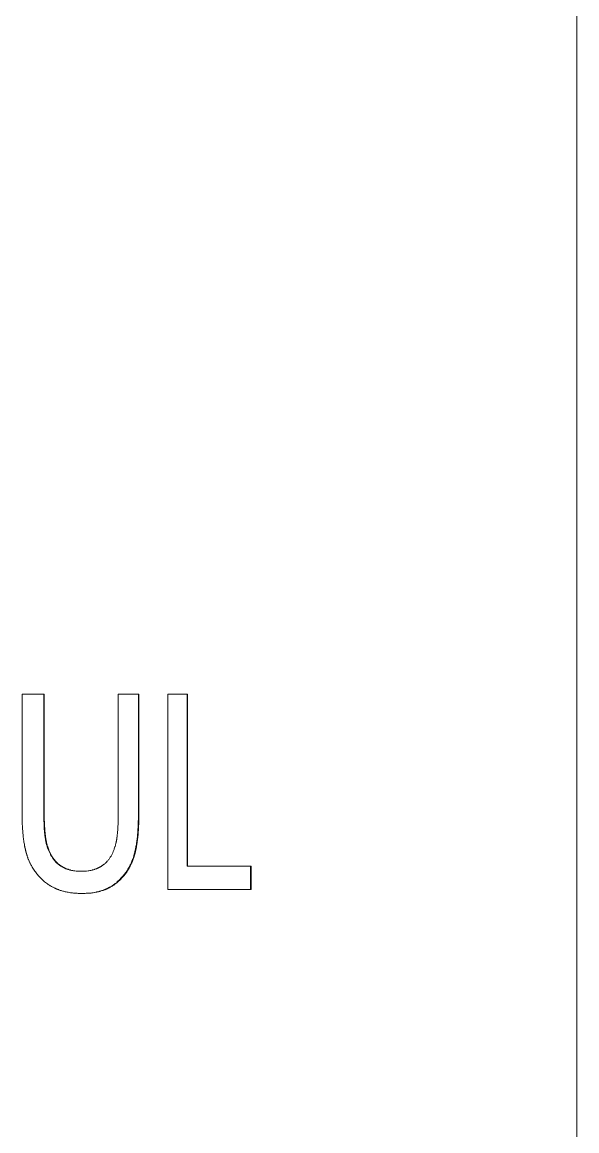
# Model space of a CAD drawing. Header units: millimetres. Extents: x 0 to 8410, y 0 to 5940.
# Drawn here: x 544.49 to 551.59, y 4856.11 to 4870.31 of the extents above; entities that cross this region are included whole.
import ezdxf

# ---------------------------------------------------------------- set-up
doc = ezdxf.new("R2010")
doc.units = ezdxf.units.MM
doc.header["$LTSCALE"] = 10
doc.layers.add('가시적인 것(ISO)', color=3, linetype='Continuous', lineweight=5, true_color=0x00ff00)

msp = doc.modelspace()

# ---------------------------------------------------------------- linework, layer by layer
at = {"layer": '가시적인 것(ISO)'}
for p, q in [((551.594, 4870.596), (551.594, 4841.596)), ((544.771, 4861.7), (544.487, 4861.7)), ((544.487, 4860.14), (544.487, 4861.7)), ((544.771, 4861.7), (544.771, 4860.14)), ((545.982, 4861.7), (545.717, 4861.7)), ((545.717, 4860.132), (545.717, 4861.7)), ((545.982, 4861.7), (545.982, 4860.14)), ((546.606, 4861.7), (546.353, 4861.7)), ((546.353, 4859.2), (546.353, 4861.7)), ((546.606, 4861.7), (546.606, 4859.496)), ((545.244, 4859.431), (545.25, 4859.431)), ((546.6, 4859.496), (546.606, 4859.496)), ((547.42, 4859.496), (546.606, 4859.496)), ((547.42, 4859.496), (547.42, 4859.2)), ((545.786, 4859.378), (545.792, 4859.378)), ((546.353, 4859.2), (547.42, 4859.2))]:
    msp.add_line(p, q, dxfattribs=at)
for points in [[(544.766, 4861.7), (544.766, 4861.18), (544.766, 4860.66), (544.766, 4860.14)], [(545.976, 4861.7), (545.976, 4861.18), (545.976, 4860.66), (545.976, 4860.14)], [(546.6, 4861.7), (546.6, 4860.965), (546.6, 4860.23), (546.6, 4859.496)]]:
    msp.add_open_spline(points, degree=3, dxfattribs=at)
for points, knots in [([(544.692, 4859.378), (544.679, 4859.393), (544.667, 4859.407), (544.656, 4859.423), (544.645, 4859.438), (544.634, 4859.454), (544.624, 4859.47), (544.619, 4859.479), (544.614, 4859.487), (544.61, 4859.495), (544.603, 4859.508), (544.596, 4859.521), (544.589, 4859.534), (544.587, 4859.538), (544.585, 4859.543), (544.583, 4859.547), (544.579, 4859.556), (544.575, 4859.565), (544.571, 4859.574), (544.569, 4859.579), (544.568, 4859.584), (544.566, 4859.588), (544.563, 4859.595), (544.56, 4859.602), (544.558, 4859.609), (544.557, 4859.612), (544.556, 4859.614), (544.555, 4859.616), (544.554, 4859.621), (544.552, 4859.626), (544.55, 4859.631), (544.55, 4859.633), (544.549, 4859.636), (544.548, 4859.638), (544.547, 4859.642), (544.546, 4859.645), (544.545, 4859.649), (544.544, 4859.65), (544.544, 4859.651), (544.544, 4859.653), (544.543, 4859.655), (544.542, 4859.658), (544.541, 4859.66), (544.541, 4859.661), (544.541, 4859.663), (544.54, 4859.664), (544.54, 4859.666), (544.539, 4859.669), (544.538, 4859.671), (544.538, 4859.673), (544.538, 4859.674), (544.537, 4859.675), (544.537, 4859.677), (544.536, 4859.679), (544.536, 4859.681), (544.535, 4859.683), (544.535, 4859.684), (544.534, 4859.686), (544.534, 4859.688), (544.533, 4859.69), (544.533, 4859.692), (544.532, 4859.694), (544.532, 4859.696), (544.531, 4859.698), (544.531, 4859.7), (544.53, 4859.703), (544.529, 4859.705), (544.529, 4859.707), (544.529, 4859.708), (544.529, 4859.709), (544.528, 4859.712), (544.527, 4859.715), (544.527, 4859.717), (544.526, 4859.718), (544.526, 4859.72), (544.526, 4859.721), (544.525, 4859.724), (544.525, 4859.726), (544.524, 4859.729), (544.524, 4859.73), (544.524, 4859.732), (544.523, 4859.733), (544.522, 4859.737), (544.522, 4859.741), (544.521, 4859.745), (544.52, 4859.748), (544.52, 4859.751), (544.519, 4859.753), (544.518, 4859.759), (544.517, 4859.764), (544.516, 4859.77), (544.516, 4859.773), (544.515, 4859.775), (544.515, 4859.778), (544.513, 4859.787), (544.512, 4859.795), (544.51, 4859.804), (544.509, 4859.809), (544.508, 4859.815), (544.508, 4859.821), (544.506, 4859.833), (544.504, 4859.845), (544.503, 4859.857), (544.502, 4859.863), (544.501, 4859.869), (544.501, 4859.875), (544.499, 4859.894), (544.497, 4859.912), (544.495, 4859.932), (544.494, 4859.945), (544.493, 4859.958), (544.492, 4859.971), (544.491, 4859.998), (544.489, 4860.025), (544.488, 4860.053), (544.488, 4860.081), (544.487, 4860.11), (544.487, 4860.14)], [0, 0, 0, 0, 0.166667, 0.166667, 0.166667, 0.333333, 0.333333, 0.333333, 0.416667, 0.416667, 0.416667, 0.541667, 0.541667, 0.541667, 0.583333, 0.583333, 0.583333, 0.666667, 0.666667, 0.666667, 0.708333, 0.708333, 0.708333, 0.770833, 0.770833, 0.770833, 0.791667, 0.791667, 0.791667, 0.833333, 0.833333, 0.833333, 0.854167, 0.854167, 0.854167, 0.885417, 0.885417, 0.885417, 0.895833, 0.895833, 0.895833, 0.916667, 0.916667, 0.916667, 0.927083, 0.927083, 0.927083, 0.947917, 0.947917, 0.947917, 0.958333, 0.958333, 0.958333, 0.973958, 0.973958, 0.973958, 0.989583, 0.989583, 0.989583, 1.005208, 1.005208, 1.005208, 1.020833, 1.020833, 1.020833, 1.041667, 1.041667, 1.041667, 1.052083, 1.052083, 1.052083, 1.072917, 1.072917, 1.072917, 1.083333, 1.083333, 1.083333, 1.104167, 1.104167, 1.104167, 1.114583, 1.114583, 1.114583, 1.145833, 1.145833, 1.145833, 1.166667, 1.166667, 1.166667, 1.208333, 1.208333, 1.208333, 1.229167, 1.229167, 1.229167, 1.291667, 1.291667, 1.291667, 1.333333, 1.333333, 1.333333, 1.416667, 1.416667, 1.416667, 1.458333, 1.458333, 1.458333, 1.583333, 1.583333, 1.583333, 1.666667, 1.666667, 1.666667, 1.833333, 1.833333, 1.833333, 2, 2, 2, 2]), ([(544.766, 4860.14), (544.766, 4860.121), (544.766, 4860.102), (544.766, 4860.083), (544.767, 4860.065), (544.767, 4860.047), (544.768, 4860.03), (544.768, 4860.021), (544.769, 4860.013), (544.769, 4860.005), (544.77, 4859.992), (544.77, 4859.98), (544.771, 4859.968), (544.771, 4859.964), (544.772, 4859.96), (544.772, 4859.956), (544.773, 4859.948), (544.773, 4859.94), (544.774, 4859.933), (544.774, 4859.929), (544.775, 4859.925), (544.775, 4859.921), (544.776, 4859.916), (544.776, 4859.91), (544.777, 4859.905), (544.777, 4859.903), (544.777, 4859.901), (544.778, 4859.9), (544.778, 4859.896), (544.778, 4859.892), (544.779, 4859.889), (544.779, 4859.887), (544.779, 4859.885), (544.779, 4859.884), (544.78, 4859.881), (544.78, 4859.878), (544.78, 4859.876), (544.781, 4859.875), (544.781, 4859.874), (544.781, 4859.873), (544.781, 4859.872), (544.781, 4859.87), (544.782, 4859.868), (544.782, 4859.867), (544.782, 4859.866), (544.782, 4859.866), (544.782, 4859.864), (544.782, 4859.862), (544.783, 4859.861), (544.783, 4859.86), (544.783, 4859.859), (544.783, 4859.858), (544.783, 4859.857), (544.783, 4859.856), (544.784, 4859.854), (544.784, 4859.853), (544.784, 4859.852), (544.784, 4859.851), (544.784, 4859.849), (544.785, 4859.848), (544.785, 4859.847), (544.785, 4859.846), (544.785, 4859.844), (544.785, 4859.843), (544.786, 4859.842), (544.786, 4859.84), (544.786, 4859.838), (544.786, 4859.838), (544.786, 4859.837), (544.787, 4859.836), (544.787, 4859.834), (544.787, 4859.833), (544.787, 4859.831), (544.788, 4859.83), (544.788, 4859.829), (544.788, 4859.829), (544.788, 4859.827), (544.789, 4859.825), (544.789, 4859.824), (544.789, 4859.823), (544.789, 4859.822), (544.789, 4859.821), (544.79, 4859.819), (544.79, 4859.817), (544.791, 4859.814), (544.791, 4859.813), (544.791, 4859.811), (544.792, 4859.81), (544.792, 4859.806), (544.793, 4859.803), (544.794, 4859.8), (544.794, 4859.799), (544.795, 4859.797), (544.795, 4859.795), (544.796, 4859.791), (544.797, 4859.786), (544.798, 4859.781), (544.799, 4859.778), (544.8, 4859.775), (544.801, 4859.772), (544.803, 4859.766), (544.804, 4859.76), (544.806, 4859.754), (544.807, 4859.751), (544.808, 4859.748), (544.809, 4859.745), (544.812, 4859.736), (544.815, 4859.727), (544.818, 4859.719), (544.82, 4859.713), (544.823, 4859.707), (544.825, 4859.701), (544.83, 4859.69), (544.835, 4859.679), (544.84, 4859.668), (544.845, 4859.657), (544.851, 4859.646), (544.856, 4859.635)], [0, 0, 0, 0, 0.166667, 0.166667, 0.166667, 0.333333, 0.333333, 0.333333, 0.416667, 0.416667, 0.416667, 0.541667, 0.541667, 0.541667, 0.583333, 0.583333, 0.583333, 0.666667, 0.666667, 0.666667, 0.708333, 0.708333, 0.708333, 0.770833, 0.770833, 0.770833, 0.791667, 0.791667, 0.791667, 0.833333, 0.833333, 0.833333, 0.854167, 0.854167, 0.854167, 0.885417, 0.885417, 0.885417, 0.895833, 0.895833, 0.895833, 0.916667, 0.916667, 0.916667, 0.927083, 0.927083, 0.927083, 0.947917, 0.947917, 0.947917, 0.958333, 0.958333, 0.958333, 0.973958, 0.973958, 0.973958, 0.989583, 0.989583, 0.989583, 1.005208, 1.005208, 1.005208, 1.020833, 1.020833, 1.020833, 1.041667, 1.041667, 1.041667, 1.052083, 1.052083, 1.052083, 1.072917, 1.072917, 1.072917, 1.083333, 1.083333, 1.083333, 1.104167, 1.104167, 1.104167, 1.114583, 1.114583, 1.114583, 1.145833, 1.145833, 1.145833, 1.166667, 1.166667, 1.166667, 1.208333, 1.208333, 1.208333, 1.229167, 1.229167, 1.229167, 1.291667, 1.291667, 1.291667, 1.333333, 1.333333, 1.333333, 1.416667, 1.416667, 1.416667, 1.458333, 1.458333, 1.458333, 1.583333, 1.583333, 1.583333, 1.666667, 1.666667, 1.666667, 1.833333, 1.833333, 1.833333, 2, 2, 2, 2]), ([(544.771, 4860.14), (544.771, 4860.121), (544.771, 4860.102), (544.771, 4860.083), (544.772, 4860.065), (544.772, 4860.047), (544.773, 4860.03), (544.773, 4860.021), (544.774, 4860.013), (544.774, 4860.005), (544.775, 4859.992), (544.776, 4859.98), (544.777, 4859.968), (544.777, 4859.964), (544.777, 4859.96), (544.777, 4859.956), (544.778, 4859.948), (544.779, 4859.94), (544.779, 4859.933), (544.78, 4859.929), (544.78, 4859.925), (544.78, 4859.921), (544.781, 4859.916), (544.782, 4859.91), (544.782, 4859.905), (544.782, 4859.903), (544.783, 4859.901), (544.783, 4859.9), (544.783, 4859.896), (544.784, 4859.892), (544.784, 4859.889), (544.784, 4859.887), (544.785, 4859.885), (544.785, 4859.884), (544.785, 4859.881), (544.785, 4859.878), (544.786, 4859.876), (544.786, 4859.875), (544.786, 4859.874), (544.786, 4859.873), (544.786, 4859.872), (544.787, 4859.87), (544.787, 4859.868), (544.787, 4859.867), (544.787, 4859.866), (544.787, 4859.866), (544.787, 4859.864), (544.788, 4859.862), (544.788, 4859.861), (544.788, 4859.86), (544.788, 4859.859), (544.788, 4859.858), (544.789, 4859.857), (544.789, 4859.856), (544.789, 4859.854), (544.789, 4859.853), (544.789, 4859.852), (544.789, 4859.851), (544.79, 4859.849), (544.79, 4859.848), (544.79, 4859.847), (544.79, 4859.846), (544.79, 4859.844), (544.791, 4859.843), (544.791, 4859.842), (544.791, 4859.84), (544.791, 4859.838), (544.792, 4859.838), (544.792, 4859.837), (544.792, 4859.836), (544.792, 4859.834), (544.793, 4859.833), (544.793, 4859.831), (544.793, 4859.83), (544.793, 4859.829), (544.793, 4859.829), (544.794, 4859.827), (544.794, 4859.825), (544.794, 4859.824), (544.794, 4859.823), (544.794, 4859.822), (544.795, 4859.821), (544.795, 4859.819), (544.796, 4859.817), (544.796, 4859.814), (544.796, 4859.813), (544.797, 4859.811), (544.797, 4859.81), (544.798, 4859.806), (544.798, 4859.803), (544.799, 4859.8), (544.8, 4859.799), (544.8, 4859.797), (544.8, 4859.795), (544.801, 4859.791), (544.803, 4859.786), (544.804, 4859.781), (544.805, 4859.778), (544.805, 4859.775), (544.806, 4859.772), (544.808, 4859.766), (544.81, 4859.76), (544.812, 4859.754), (544.812, 4859.751), (544.813, 4859.748), (544.814, 4859.745), (544.817, 4859.736), (544.82, 4859.727), (544.824, 4859.719), (544.826, 4859.713), (544.828, 4859.707), (544.83, 4859.701), (544.835, 4859.69), (544.84, 4859.679), (544.845, 4859.668), (544.85, 4859.657), (544.856, 4859.646), (544.862, 4859.635)], [0, 0, 0, 0, 0.166667, 0.166667, 0.166667, 0.333333, 0.333333, 0.333333, 0.416667, 0.416667, 0.416667, 0.541667, 0.541667, 0.541667, 0.583333, 0.583333, 0.583333, 0.666667, 0.666667, 0.666667, 0.708333, 0.708333, 0.708333, 0.770833, 0.770833, 0.770833, 0.791667, 0.791667, 0.791667, 0.833333, 0.833333, 0.833333, 0.854167, 0.854167, 0.854167, 0.885417, 0.885417, 0.885417, 0.895833, 0.895833, 0.895833, 0.916667, 0.916667, 0.916667, 0.927083, 0.927083, 0.927083, 0.947917, 0.947917, 0.947917, 0.958333, 0.958333, 0.958333, 0.973958, 0.973958, 0.973958, 0.989583, 0.989583, 0.989583, 1.005208, 1.005208, 1.005208, 1.020833, 1.020833, 1.020833, 1.041667, 1.041667, 1.041667, 1.052083, 1.052083, 1.052083, 1.072917, 1.072917, 1.072917, 1.083333, 1.083333, 1.083333, 1.104167, 1.104167, 1.104167, 1.114583, 1.114583, 1.114583, 1.145833, 1.145833, 1.145833, 1.166667, 1.166667, 1.166667, 1.208333, 1.208333, 1.208333, 1.229167, 1.229167, 1.229167, 1.291667, 1.291667, 1.291667, 1.333333, 1.333333, 1.333333, 1.416667, 1.416667, 1.416667, 1.458333, 1.458333, 1.458333, 1.583333, 1.583333, 1.583333, 1.666667, 1.666667, 1.666667, 1.833333, 1.833333, 1.833333, 2, 2, 2, 2]), ([(545.631, 4859.635), (545.636, 4859.646), (545.642, 4859.657), (545.647, 4859.668), (545.652, 4859.679), (545.656, 4859.69), (545.661, 4859.701), (545.663, 4859.707), (545.665, 4859.713), (545.667, 4859.718), (545.67, 4859.727), (545.673, 4859.736), (545.676, 4859.745), (545.677, 4859.748), (545.678, 4859.751), (545.679, 4859.754), (545.68, 4859.76), (545.682, 4859.766), (545.684, 4859.772), (545.684, 4859.775), (545.685, 4859.778), (545.686, 4859.781), (545.687, 4859.786), (545.688, 4859.79), (545.689, 4859.795), (545.69, 4859.796), (545.69, 4859.798), (545.69, 4859.799), (545.691, 4859.803), (545.692, 4859.806), (545.692, 4859.809), (545.693, 4859.81), (545.693, 4859.812), (545.693, 4859.814), (545.694, 4859.816), (545.694, 4859.818), (545.695, 4859.821), (545.695, 4859.821), (545.695, 4859.822), (545.695, 4859.823), (545.695, 4859.825), (545.696, 4859.826), (545.696, 4859.828), (545.696, 4859.829), (545.696, 4859.829), (545.696, 4859.83), (545.697, 4859.832), (545.697, 4859.833), (545.697, 4859.835), (545.697, 4859.836), (545.697, 4859.837), (545.698, 4859.837), (545.698, 4859.839), (545.698, 4859.84), (545.698, 4859.841), (545.698, 4859.842), (545.699, 4859.843), (545.699, 4859.845), (545.699, 4859.846), (545.699, 4859.847), (545.699, 4859.848), (545.7, 4859.85), (545.7, 4859.851), (545.7, 4859.852), (545.7, 4859.854), (545.7, 4859.855), (545.701, 4859.857), (545.701, 4859.858), (545.701, 4859.859), (545.701, 4859.859), (545.701, 4859.861), (545.701, 4859.863), (545.702, 4859.864), (545.702, 4859.865), (545.702, 4859.866), (545.702, 4859.867), (545.702, 4859.869), (545.702, 4859.87), (545.703, 4859.872), (545.703, 4859.873), (545.703, 4859.874), (545.703, 4859.874), (545.703, 4859.877), (545.704, 4859.88), (545.704, 4859.882), (545.704, 4859.884), (545.704, 4859.886), (545.705, 4859.887), (545.705, 4859.891), (545.705, 4859.894), (545.706, 4859.898), (545.706, 4859.9), (545.706, 4859.901), (545.706, 4859.903), (545.707, 4859.909), (545.708, 4859.914), (545.708, 4859.919), (545.708, 4859.923), (545.709, 4859.927), (545.709, 4859.931), (545.71, 4859.938), (545.71, 4859.945), (545.711, 4859.953), (545.711, 4859.957), (545.712, 4859.961), (545.712, 4859.965), (545.713, 4859.976), (545.713, 4859.988), (545.714, 4860.001), (545.714, 4860.009), (545.715, 4860.017), (545.715, 4860.025), (545.716, 4860.042), (545.716, 4860.059), (545.717, 4860.077), (545.717, 4860.095), (545.717, 4860.113), (545.717, 4860.132)], [0, 0, 0, 0, 0.166667, 0.166667, 0.166667, 0.333333, 0.333333, 0.333333, 0.416667, 0.416667, 0.416667, 0.541667, 0.541667, 0.541667, 0.583333, 0.583333, 0.583333, 0.666667, 0.666667, 0.666667, 0.708333, 0.708333, 0.708333, 0.770833, 0.770833, 0.770833, 0.791667, 0.791667, 0.791667, 0.833333, 0.833333, 0.833333, 0.854167, 0.854167, 0.854167, 0.885417, 0.885417, 0.885417, 0.895833, 0.895833, 0.895833, 0.916667, 0.916667, 0.916667, 0.927083, 0.927083, 0.927083, 0.947917, 0.947917, 0.947917, 0.958333, 0.958333, 0.958333, 0.973958, 0.973958, 0.973958, 0.989583, 0.989583, 0.989583, 1.005208, 1.005208, 1.005208, 1.020833, 1.020833, 1.020833, 1.041667, 1.041667, 1.041667, 1.052083, 1.052083, 1.052083, 1.072917, 1.072917, 1.072917, 1.083333, 1.083333, 1.083333, 1.104167, 1.104167, 1.104167, 1.114583, 1.114583, 1.114583, 1.145833, 1.145833, 1.145833, 1.166667, 1.166667, 1.166667, 1.208333, 1.208333, 1.208333, 1.229167, 1.229167, 1.229167, 1.291667, 1.291667, 1.291667, 1.333333, 1.333333, 1.333333, 1.416667, 1.416667, 1.416667, 1.458333, 1.458333, 1.458333, 1.583333, 1.583333, 1.583333, 1.666667, 1.666667, 1.666667, 1.833333, 1.833333, 1.833333, 2, 2, 2, 2]), ([(545.976, 4860.14), (545.976, 4860.111), (545.975, 4860.082), (545.975, 4860.055), (545.974, 4860.027), (545.973, 4860), (545.971, 4859.974), (545.97, 4859.961), (545.97, 4859.948), (545.969, 4859.935), (545.967, 4859.916), (545.965, 4859.897), (545.964, 4859.879), (545.963, 4859.873), (545.962, 4859.867), (545.962, 4859.86), (545.96, 4859.848), (545.959, 4859.836), (545.957, 4859.825), (545.957, 4859.819), (545.956, 4859.813), (545.955, 4859.807), (545.954, 4859.799), (545.952, 4859.79), (545.951, 4859.781), (545.951, 4859.779), (545.95, 4859.776), (545.95, 4859.773), (545.949, 4859.767), (545.948, 4859.762), (545.947, 4859.756), (545.946, 4859.754), (545.946, 4859.751), (545.945, 4859.748), (545.945, 4859.744), (545.944, 4859.74), (545.943, 4859.736), (545.943, 4859.734), (545.943, 4859.733), (545.942, 4859.732), (545.942, 4859.729), (545.941, 4859.726), (545.941, 4859.724), (545.941, 4859.722), (545.94, 4859.721), (545.94, 4859.72), (545.939, 4859.717), (545.939, 4859.714), (545.938, 4859.712), (545.938, 4859.71), (545.938, 4859.709), (545.938, 4859.708), (545.937, 4859.706), (545.937, 4859.704), (545.936, 4859.702), (545.936, 4859.7), (545.935, 4859.698), (545.935, 4859.696), (545.935, 4859.694), (545.934, 4859.692), (545.934, 4859.69), (545.933, 4859.688), (545.933, 4859.686), (545.932, 4859.684), (545.932, 4859.682), (545.931, 4859.679), (545.931, 4859.677), (545.93, 4859.675), (545.93, 4859.674), (545.93, 4859.673), (545.929, 4859.67), (545.928, 4859.668), (545.928, 4859.665), (545.927, 4859.664), (545.927, 4859.663), (545.927, 4859.661), (545.926, 4859.659), (545.925, 4859.656), (545.925, 4859.654), (545.924, 4859.653), (545.924, 4859.651), (545.924, 4859.65), (545.923, 4859.646), (545.922, 4859.643), (545.921, 4859.639), (545.92, 4859.637), (545.919, 4859.634), (545.918, 4859.632), (545.917, 4859.627), (545.915, 4859.622), (545.914, 4859.617), (545.913, 4859.615), (545.912, 4859.612), (545.912, 4859.61), (545.909, 4859.603), (545.907, 4859.595), (545.904, 4859.588), (545.903, 4859.584), (545.901, 4859.579), (545.899, 4859.574), (545.896, 4859.565), (545.892, 4859.556), (545.888, 4859.547), (545.886, 4859.543), (545.884, 4859.538), (545.882, 4859.534), (545.876, 4859.52), (545.87, 4859.507), (545.863, 4859.495), (545.859, 4859.486), (545.854, 4859.478), (545.85, 4859.47), (545.84, 4859.453), (545.83, 4859.438), (545.82, 4859.422), (545.809, 4859.407), (545.798, 4859.392), (545.786, 4859.378)], [0, 0, 0, 0, 0.166667, 0.166667, 0.166667, 0.333333, 0.333333, 0.333333, 0.416667, 0.416667, 0.416667, 0.541667, 0.541667, 0.541667, 0.583333, 0.583333, 0.583333, 0.666667, 0.666667, 0.666667, 0.708333, 0.708333, 0.708333, 0.770833, 0.770833, 0.770833, 0.791667, 0.791667, 0.791667, 0.833333, 0.833333, 0.833333, 0.854167, 0.854167, 0.854167, 0.885417, 0.885417, 0.885417, 0.895833, 0.895833, 0.895833, 0.916667, 0.916667, 0.916667, 0.927083, 0.927083, 0.927083, 0.947917, 0.947917, 0.947917, 0.958333, 0.958333, 0.958333, 0.973958, 0.973958, 0.973958, 0.989583, 0.989583, 0.989583, 1.005208, 1.005208, 1.005208, 1.020833, 1.020833, 1.020833, 1.041667, 1.041667, 1.041667, 1.052083, 1.052083, 1.052083, 1.072917, 1.072917, 1.072917, 1.083333, 1.083333, 1.083333, 1.104167, 1.104167, 1.104167, 1.114583, 1.114583, 1.114583, 1.145833, 1.145833, 1.145833, 1.166667, 1.166667, 1.166667, 1.208333, 1.208333, 1.208333, 1.229167, 1.229167, 1.229167, 1.291667, 1.291667, 1.291667, 1.333333, 1.333333, 1.333333, 1.416667, 1.416667, 1.416667, 1.458333, 1.458333, 1.458333, 1.583333, 1.583333, 1.583333, 1.666667, 1.666667, 1.666667, 1.833333, 1.833333, 1.833333, 2, 2, 2, 2]), ([(545.982, 4860.14), (545.982, 4860.111), (545.982, 4860.082), (545.981, 4860.055), (545.98, 4860.027), (545.979, 4860), (545.977, 4859.974), (545.977, 4859.961), (545.976, 4859.948), (545.975, 4859.935), (545.973, 4859.916), (545.972, 4859.897), (545.97, 4859.879), (545.969, 4859.873), (545.968, 4859.867), (545.968, 4859.86), (545.966, 4859.848), (545.965, 4859.836), (545.963, 4859.825), (545.963, 4859.819), (545.962, 4859.813), (545.961, 4859.807), (545.96, 4859.799), (545.958, 4859.79), (545.957, 4859.781), (545.957, 4859.779), (545.956, 4859.776), (545.956, 4859.773), (545.955, 4859.767), (545.954, 4859.762), (545.953, 4859.756), (545.952, 4859.754), (545.952, 4859.751), (545.952, 4859.748), (545.951, 4859.744), (545.95, 4859.74), (545.949, 4859.736), (545.949, 4859.734), (545.949, 4859.733), (545.948, 4859.732), (545.948, 4859.729), (545.947, 4859.726), (545.947, 4859.724), (545.947, 4859.722), (545.946, 4859.721), (545.946, 4859.72), (545.946, 4859.717), (545.945, 4859.714), (545.944, 4859.712), (545.944, 4859.71), (545.944, 4859.709), (545.944, 4859.708), (545.943, 4859.706), (545.943, 4859.704), (545.942, 4859.702), (545.942, 4859.7), (545.942, 4859.698), (545.941, 4859.696), (545.941, 4859.694), (545.94, 4859.692), (545.94, 4859.69), (545.939, 4859.688), (545.939, 4859.686), (545.938, 4859.684), (545.938, 4859.682), (545.937, 4859.679), (545.937, 4859.677), (545.936, 4859.675), (545.936, 4859.674), (545.936, 4859.673), (545.935, 4859.67), (545.934, 4859.668), (545.934, 4859.665), (545.933, 4859.664), (545.933, 4859.663), (545.933, 4859.661), (545.932, 4859.659), (545.932, 4859.656), (545.931, 4859.654), (545.93, 4859.653), (545.93, 4859.651), (545.93, 4859.65), (545.929, 4859.646), (545.928, 4859.643), (545.927, 4859.639), (545.926, 4859.637), (545.925, 4859.634), (545.925, 4859.632), (545.923, 4859.627), (545.922, 4859.622), (545.92, 4859.617), (545.919, 4859.615), (545.918, 4859.612), (545.918, 4859.61), (545.915, 4859.603), (545.913, 4859.595), (545.91, 4859.588), (545.909, 4859.584), (545.907, 4859.579), (545.905, 4859.574), (545.902, 4859.565), (545.898, 4859.556), (545.894, 4859.547), (545.892, 4859.543), (545.89, 4859.538), (545.888, 4859.534), (545.882, 4859.52), (545.876, 4859.507), (545.87, 4859.495), (545.865, 4859.486), (545.861, 4859.478), (545.856, 4859.47), (545.846, 4859.453), (545.836, 4859.438), (545.826, 4859.422), (545.815, 4859.407), (545.804, 4859.392), (545.792, 4859.378)], [0, 0, 0, 0, 0.166667, 0.166667, 0.166667, 0.333333, 0.333333, 0.333333, 0.416667, 0.416667, 0.416667, 0.541667, 0.541667, 0.541667, 0.583333, 0.583333, 0.583333, 0.666667, 0.666667, 0.666667, 0.708333, 0.708333, 0.708333, 0.770833, 0.770833, 0.770833, 0.791667, 0.791667, 0.791667, 0.833333, 0.833333, 0.833333, 0.854167, 0.854167, 0.854167, 0.885417, 0.885417, 0.885417, 0.895833, 0.895833, 0.895833, 0.916667, 0.916667, 0.916667, 0.927083, 0.927083, 0.927083, 0.947917, 0.947917, 0.947917, 0.958333, 0.958333, 0.958333, 0.973958, 0.973958, 0.973958, 0.989583, 0.989583, 0.989583, 1.005208, 1.005208, 1.005208, 1.020833, 1.020833, 1.020833, 1.041667, 1.041667, 1.041667, 1.052083, 1.052083, 1.052083, 1.072917, 1.072917, 1.072917, 1.083333, 1.083333, 1.083333, 1.104167, 1.104167, 1.104167, 1.114583, 1.114583, 1.114583, 1.145833, 1.145833, 1.145833, 1.166667, 1.166667, 1.166667, 1.208333, 1.208333, 1.208333, 1.229167, 1.229167, 1.229167, 1.291667, 1.291667, 1.291667, 1.333333, 1.333333, 1.333333, 1.416667, 1.416667, 1.416667, 1.458333, 1.458333, 1.458333, 1.583333, 1.583333, 1.583333, 1.666667, 1.666667, 1.666667, 1.833333, 1.833333, 1.833333, 2, 2, 2, 2]), ([(544.856, 4859.635), (544.863, 4859.624), (544.869, 4859.613), (544.876, 4859.603), (544.883, 4859.593), (544.891, 4859.583), (544.899, 4859.573), (544.902, 4859.569), (544.906, 4859.564), (544.911, 4859.56), (544.917, 4859.553), (544.923, 4859.546), (544.929, 4859.54), (544.932, 4859.538), (544.934, 4859.536), (544.936, 4859.534), (544.941, 4859.53), (544.945, 4859.526), (544.95, 4859.522), (544.952, 4859.521), (544.954, 4859.519), (544.957, 4859.517), (544.961, 4859.513), (544.966, 4859.51), (544.971, 4859.506), (544.974, 4859.504), (544.976, 4859.503), (544.979, 4859.501), (544.982, 4859.499), (544.986, 4859.496), (544.99, 4859.494), (544.991, 4859.493), (544.993, 4859.492), (544.994, 4859.491), (544.996, 4859.49), (544.998, 4859.489), (545, 4859.488), (545, 4859.488), (545.001, 4859.487), (545.002, 4859.487), (545.003, 4859.486), (545.004, 4859.486), (545.005, 4859.485), (545.006, 4859.485), (545.007, 4859.484), (545.008, 4859.484), (545.009, 4859.483), (545.01, 4859.482), (545.011, 4859.482), (545.012, 4859.481), (545.013, 4859.481), (545.014, 4859.48), (545.015, 4859.48), (545.016, 4859.479), (545.018, 4859.478), (545.019, 4859.478), (545.019, 4859.478), (545.02, 4859.477), (545.022, 4859.476), (545.024, 4859.475), (545.026, 4859.474), (545.028, 4859.474), (545.029, 4859.473), (545.03, 4859.472), (545.035, 4859.47), (545.039, 4859.468), (545.043, 4859.467), (545.046, 4859.465), (545.049, 4859.464), (545.052, 4859.463), (545.058, 4859.461), (545.064, 4859.459), (545.07, 4859.457), (545.073, 4859.456), (545.076, 4859.455), (545.079, 4859.454), (545.085, 4859.452), (545.091, 4859.45), (545.097, 4859.448), (545.101, 4859.448), (545.104, 4859.447), (545.107, 4859.446), (545.123, 4859.442), (545.14, 4859.439), (545.157, 4859.437), (545.184, 4859.433), (545.213, 4859.431), (545.244, 4859.431)], [0, 0, 0, 0, 0.166667, 0.166667, 0.166667, 0.333333, 0.333333, 0.333333, 0.416667, 0.416667, 0.416667, 0.541667, 0.541667, 0.541667, 0.583333, 0.583333, 0.583333, 0.666667, 0.666667, 0.666667, 0.708333, 0.708333, 0.708333, 0.791667, 0.791667, 0.791667, 0.833333, 0.833333, 0.833333, 0.895833, 0.895833, 0.895833, 0.916667, 0.916667, 0.916667, 0.947917, 0.947917, 0.947917, 0.958333, 0.958333, 0.958333, 0.973958, 0.973958, 0.973958, 0.989583, 0.989583, 0.989583, 1.005208, 1.005208, 1.005208, 1.020833, 1.020833, 1.020833, 1.041667, 1.041667, 1.041667, 1.052083, 1.052083, 1.052083, 1.083333, 1.083333, 1.083333, 1.104167, 1.104167, 1.104167, 1.166667, 1.166667, 1.166667, 1.208333, 1.208333, 1.208333, 1.291667, 1.291667, 1.291667, 1.333333, 1.333333, 1.333333, 1.416667, 1.416667, 1.416667, 1.458333, 1.458333, 1.458333, 1.666667, 1.666667, 1.666667, 2, 2, 2, 2]), ([(544.862, 4859.635), (544.868, 4859.624), (544.875, 4859.613), (544.882, 4859.603), (544.889, 4859.593), (544.896, 4859.583), (544.904, 4859.573), (544.908, 4859.569), (544.912, 4859.564), (544.916, 4859.56), (544.922, 4859.553), (544.928, 4859.546), (544.935, 4859.54), (544.937, 4859.538), (544.939, 4859.536), (544.942, 4859.534), (544.946, 4859.53), (544.95, 4859.526), (544.955, 4859.522), (544.957, 4859.521), (544.96, 4859.519), (544.962, 4859.517), (544.967, 4859.513), (544.972, 4859.51), (544.977, 4859.506), (544.979, 4859.504), (544.982, 4859.503), (544.984, 4859.501), (544.988, 4859.499), (544.992, 4859.496), (544.995, 4859.494), (544.997, 4859.493), (544.998, 4859.492), (544.999, 4859.491), (545.001, 4859.49), (545.003, 4859.489), (545.005, 4859.488), (545.006, 4859.488), (545.007, 4859.487), (545.007, 4859.487), (545.008, 4859.486), (545.009, 4859.486), (545.01, 4859.485), (545.011, 4859.485), (545.012, 4859.484), (545.013, 4859.484), (545.014, 4859.483), (545.015, 4859.482), (545.016, 4859.482), (545.017, 4859.481), (545.018, 4859.481), (545.019, 4859.48), (545.021, 4859.48), (545.022, 4859.479), (545.023, 4859.478), (545.024, 4859.478), (545.025, 4859.478), (545.025, 4859.477), (545.027, 4859.476), (545.03, 4859.475), (545.032, 4859.474), (545.033, 4859.474), (545.034, 4859.473), (545.036, 4859.472), (545.04, 4859.47), (545.044, 4859.468), (545.049, 4859.467), (545.051, 4859.465), (545.054, 4859.464), (545.057, 4859.463), (545.063, 4859.461), (545.069, 4859.459), (545.075, 4859.457), (545.078, 4859.456), (545.081, 4859.455), (545.084, 4859.454), (545.09, 4859.452), (545.097, 4859.45), (545.103, 4859.448), (545.106, 4859.448), (545.109, 4859.447), (545.112, 4859.446), (545.129, 4859.442), (545.145, 4859.439), (545.162, 4859.437), (545.19, 4859.433), (545.219, 4859.431), (545.25, 4859.431)], [0, 0, 0, 0, 0.166667, 0.166667, 0.166667, 0.333333, 0.333333, 0.333333, 0.416667, 0.416667, 0.416667, 0.541667, 0.541667, 0.541667, 0.583333, 0.583333, 0.583333, 0.666667, 0.666667, 0.666667, 0.708333, 0.708333, 0.708333, 0.791667, 0.791667, 0.791667, 0.833333, 0.833333, 0.833333, 0.895833, 0.895833, 0.895833, 0.916667, 0.916667, 0.916667, 0.947917, 0.947917, 0.947917, 0.958333, 0.958333, 0.958333, 0.973958, 0.973958, 0.973958, 0.989583, 0.989583, 0.989583, 1.005208, 1.005208, 1.005208, 1.020833, 1.020833, 1.020833, 1.041667, 1.041667, 1.041667, 1.052083, 1.052083, 1.052083, 1.083333, 1.083333, 1.083333, 1.104167, 1.104167, 1.104167, 1.166667, 1.166667, 1.166667, 1.208333, 1.208333, 1.208333, 1.291667, 1.291667, 1.291667, 1.333333, 1.333333, 1.333333, 1.416667, 1.416667, 1.416667, 1.458333, 1.458333, 1.458333, 1.666667, 1.666667, 1.666667, 2, 2, 2, 2]), ([(545.25, 4859.431), (545.264, 4859.431), (545.278, 4859.431), (545.292, 4859.432), (545.305, 4859.433), (545.319, 4859.435), (545.332, 4859.437), (545.339, 4859.437), (545.345, 4859.439), (545.352, 4859.44), (545.361, 4859.442), (545.371, 4859.444), (545.38, 4859.446), (545.384, 4859.447), (545.387, 4859.448), (545.39, 4859.448), (545.396, 4859.45), (545.402, 4859.452), (545.408, 4859.454), (545.411, 4859.455), (545.414, 4859.456), (545.417, 4859.457), (545.422, 4859.458), (545.426, 4859.46), (545.431, 4859.461), (545.432, 4859.462), (545.433, 4859.463), (545.435, 4859.463), (545.438, 4859.464), (545.441, 4859.465), (545.444, 4859.467), (545.445, 4859.467), (545.447, 4859.468), (545.448, 4859.468), (545.451, 4859.47), (545.454, 4859.471), (545.457, 4859.472), (545.458, 4859.473), (545.459, 4859.474), (545.461, 4859.474), (545.463, 4859.475), (545.465, 4859.476), (545.467, 4859.477), (545.468, 4859.478), (545.469, 4859.478), (545.469, 4859.478), (545.47, 4859.479), (545.471, 4859.479), (545.472, 4859.48), (545.473, 4859.48), (545.474, 4859.481), (545.475, 4859.481), (545.476, 4859.482), (545.478, 4859.482), (545.479, 4859.483), (545.48, 4859.484), (545.481, 4859.484), (545.482, 4859.485), (545.483, 4859.485), (545.484, 4859.486), (545.486, 4859.487), (545.486, 4859.487), (545.487, 4859.488), (545.488, 4859.488), (545.49, 4859.489), (545.492, 4859.49), (545.494, 4859.491), (545.495, 4859.492), (545.496, 4859.493), (545.498, 4859.494), (545.5, 4859.495), (545.503, 4859.497), (545.505, 4859.499), (545.507, 4859.499), (545.508, 4859.5), (545.509, 4859.501), (545.512, 4859.503), (545.514, 4859.504), (545.517, 4859.506), (545.518, 4859.507), (545.519, 4859.508), (545.521, 4859.509), (545.524, 4859.511), (545.528, 4859.514), (545.531, 4859.517), (545.534, 4859.519), (545.536, 4859.521), (545.539, 4859.522), (545.543, 4859.526), (545.548, 4859.53), (545.552, 4859.534), (545.554, 4859.536), (545.557, 4859.538), (545.559, 4859.54), (545.565, 4859.546), (545.572, 4859.553), (545.578, 4859.56), (545.582, 4859.564), (545.586, 4859.569), (545.59, 4859.573), (545.597, 4859.583), (545.604, 4859.593), (545.611, 4859.603), (545.618, 4859.613), (545.625, 4859.624), (545.631, 4859.635)], [0, 0, 0, 0, 0.166667, 0.166667, 0.166667, 0.333333, 0.333333, 0.333333, 0.416667, 0.416667, 0.416667, 0.541667, 0.541667, 0.541667, 0.583333, 0.583333, 0.583333, 0.666667, 0.666667, 0.666667, 0.708333, 0.708333, 0.708333, 0.770833, 0.770833, 0.770833, 0.791667, 0.791667, 0.791667, 0.833333, 0.833333, 0.833333, 0.854167, 0.854167, 0.854167, 0.895833, 0.895833, 0.895833, 0.916667, 0.916667, 0.916667, 0.947917, 0.947917, 0.947917, 0.958333, 0.958333, 0.958333, 0.973958, 0.973958, 0.973958, 0.989583, 0.989583, 0.989583, 1.005208, 1.005208, 1.005208, 1.020833, 1.020833, 1.020833, 1.041667, 1.041667, 1.041667, 1.052083, 1.052083, 1.052083, 1.083333, 1.083333, 1.083333, 1.104167, 1.104167, 1.104167, 1.145833, 1.145833, 1.145833, 1.166667, 1.166667, 1.166667, 1.208333, 1.208333, 1.208333, 1.229167, 1.229167, 1.229167, 1.291667, 1.291667, 1.291667, 1.333333, 1.333333, 1.333333, 1.416667, 1.416667, 1.416667, 1.458333, 1.458333, 1.458333, 1.583333, 1.583333, 1.583333, 1.666667, 1.666667, 1.666667, 1.833333, 1.833333, 1.833333, 2, 2, 2, 2]), ([(547.413, 4859.496), (547.413, 4859.487), (547.413, 4859.479), (547.413, 4859.471), (547.413, 4859.463), (547.413, 4859.455), (547.413, 4859.446), (547.413, 4859.442), (547.413, 4859.438), (547.413, 4859.434), (547.413, 4859.426), (547.413, 4859.418), (547.413, 4859.409), (547.413, 4859.405), (547.413, 4859.401), (547.413, 4859.397), (547.413, 4859.389), (547.413, 4859.381), (547.413, 4859.372), (547.413, 4859.368), (547.413, 4859.364), (547.413, 4859.36), (547.413, 4859.352), (547.413, 4859.344), (547.413, 4859.335), (547.413, 4859.331), (547.413, 4859.327), (547.413, 4859.323), (547.413, 4859.315), (547.413, 4859.307), (547.413, 4859.298), (547.413, 4859.294), (547.413, 4859.29), (547.413, 4859.286), (547.413, 4859.274), (547.413, 4859.261), (547.413, 4859.249), (547.413, 4859.233), (547.413, 4859.216), (547.413, 4859.2)], [0, 0, 0, 0, 0.00246488, 0.00246488, 0.00246488, 0.00492977, 0.00492977, 0.00492977, 0.00616221, 0.00616221, 0.00616221, 0.00862709, 0.00862709, 0.00862709, 0.00985954, 0.00985954, 0.00985954, 0.01232442, 0.01232442, 0.01232442, 0.01355686, 0.01355686, 0.01355686, 0.01602175, 0.01602175, 0.01602175, 0.01725419, 0.01725419, 0.01725419, 0.01971907, 0.01971907, 0.01971907, 0.02095151, 0.02095151, 0.02095151, 0.02464884, 0.02464884, 0.02464884, 0.02957861, 0.02957861, 0.02957861, 0.02957861]), ([(545.25, 4859.147), (545.229, 4859.147), (545.209, 4859.148), (545.19, 4859.149), (545.17, 4859.15), (545.151, 4859.151), (545.133, 4859.154), (545.123, 4859.155), (545.114, 4859.156), (545.105, 4859.157), (545.087, 4859.16), (545.069, 4859.163), (545.051, 4859.167), (545.043, 4859.169), (545.034, 4859.171), (545.026, 4859.173), (545.013, 4859.176), (545, 4859.18), (544.988, 4859.183), (544.984, 4859.185), (544.98, 4859.186), (544.976, 4859.187), (544.97, 4859.189), (544.964, 4859.191), (544.958, 4859.193), (544.956, 4859.194), (544.954, 4859.195), (544.952, 4859.196), (544.949, 4859.197), (544.946, 4859.198), (544.943, 4859.199), (544.942, 4859.199), (544.941, 4859.2), (544.94, 4859.2), (544.939, 4859.201), (544.937, 4859.201), (544.936, 4859.202), (544.934, 4859.203), (544.933, 4859.203), (544.931, 4859.204), (544.93, 4859.204), (544.928, 4859.205), (544.927, 4859.205), (544.926, 4859.206), (544.924, 4859.207), (544.923, 4859.207), (544.921, 4859.208), (544.919, 4859.209), (544.917, 4859.21), (544.916, 4859.21), (544.915, 4859.211), (544.914, 4859.211), (544.911, 4859.212), (544.909, 4859.214), (544.906, 4859.215), (544.904, 4859.216), (544.902, 4859.217), (544.9, 4859.218), (544.895, 4859.22), (544.889, 4859.223), (544.883, 4859.226), (544.88, 4859.228), (544.876, 4859.23), (544.873, 4859.231), (544.865, 4859.235), (544.858, 4859.239), (544.851, 4859.243), (544.848, 4859.246), (544.844, 4859.248), (544.841, 4859.25), (544.834, 4859.254), (544.827, 4859.258), (544.82, 4859.263), (544.817, 4859.265), (544.813, 4859.268), (544.81, 4859.27), (544.793, 4859.282), (544.777, 4859.294), (544.762, 4859.308), (544.737, 4859.329), (544.714, 4859.352), (544.692, 4859.378)], [0, 0, 0, 0, 0.166667, 0.166667, 0.166667, 0.333333, 0.333333, 0.333333, 0.416667, 0.416667, 0.416667, 0.583333, 0.583333, 0.583333, 0.666667, 0.666667, 0.666667, 0.791667, 0.791667, 0.791667, 0.833333, 0.833333, 0.833333, 0.895833, 0.895833, 0.895833, 0.916667, 0.916667, 0.916667, 0.947917, 0.947917, 0.947917, 0.958333, 0.958333, 0.958333, 0.973958, 0.973958, 0.973958, 0.989583, 0.989583, 0.989583, 1.005208, 1.005208, 1.005208, 1.020833, 1.020833, 1.020833, 1.041667, 1.041667, 1.041667, 1.052083, 1.052083, 1.052083, 1.083333, 1.083333, 1.083333, 1.104167, 1.104167, 1.104167, 1.166667, 1.166667, 1.166667, 1.208333, 1.208333, 1.208333, 1.291667, 1.291667, 1.291667, 1.333333, 1.333333, 1.333333, 1.416667, 1.416667, 1.416667, 1.458333, 1.458333, 1.458333, 1.666667, 1.666667, 1.666667, 2, 2, 2, 2]), ([(545.786, 4859.378), (545.775, 4859.365), (545.764, 4859.353), (545.753, 4859.341), (545.742, 4859.329), (545.73, 4859.317), (545.719, 4859.307), (545.713, 4859.301), (545.707, 4859.296), (545.701, 4859.291), (545.692, 4859.283), (545.682, 4859.276), (545.673, 4859.269), (545.67, 4859.266), (545.667, 4859.264), (545.663, 4859.262), (545.657, 4859.257), (545.651, 4859.253), (545.644, 4859.248), (545.641, 4859.246), (545.638, 4859.244), (545.634, 4859.242), (545.629, 4859.239), (545.624, 4859.236), (545.619, 4859.233), (545.618, 4859.232), (545.616, 4859.231), (545.614, 4859.23), (545.611, 4859.228), (545.608, 4859.226), (545.604, 4859.224), (545.602, 4859.224), (545.601, 4859.223), (545.599, 4859.222), (545.596, 4859.22), (545.592, 4859.218), (545.589, 4859.216), (545.587, 4859.215), (545.585, 4859.215), (545.583, 4859.214), (545.581, 4859.212), (545.578, 4859.211), (545.576, 4859.21), (545.575, 4859.21), (545.574, 4859.209), (545.573, 4859.209), (545.572, 4859.208), (545.57, 4859.207), (545.569, 4859.207), (545.568, 4859.206), (545.566, 4859.206), (545.565, 4859.205), (545.564, 4859.204), (545.562, 4859.204), (545.561, 4859.203), (545.56, 4859.203), (545.558, 4859.202), (545.557, 4859.202), (545.555, 4859.201), (545.553, 4859.2), (545.552, 4859.199), (545.551, 4859.199), (545.55, 4859.198), (545.549, 4859.198), (545.546, 4859.197), (545.543, 4859.196), (545.541, 4859.195), (545.539, 4859.194), (545.537, 4859.193), (545.535, 4859.193), (545.529, 4859.191), (545.524, 4859.189), (545.518, 4859.187), (545.514, 4859.185), (545.51, 4859.184), (545.506, 4859.183), (545.498, 4859.18), (545.49, 4859.178), (545.482, 4859.176), (545.478, 4859.174), (545.474, 4859.173), (545.47, 4859.172), (545.462, 4859.17), (545.453, 4859.168), (545.445, 4859.166), (545.441, 4859.166), (545.436, 4859.165), (545.432, 4859.164), (545.419, 4859.161), (545.406, 4859.159), (545.392, 4859.157), (545.383, 4859.156), (545.373, 4859.155), (545.364, 4859.153), (545.345, 4859.151), (545.326, 4859.15), (545.306, 4859.149), (545.287, 4859.148), (545.267, 4859.147), (545.247, 4859.147)], [0, 0, 0, 0, 0.166667, 0.166667, 0.166667, 0.333333, 0.333333, 0.333333, 0.416667, 0.416667, 0.416667, 0.541667, 0.541667, 0.541667, 0.583333, 0.583333, 0.583333, 0.666667, 0.666667, 0.666667, 0.708333, 0.708333, 0.708333, 0.770833, 0.770833, 0.770833, 0.791667, 0.791667, 0.791667, 0.833333, 0.833333, 0.833333, 0.854167, 0.854167, 0.854167, 0.895833, 0.895833, 0.895833, 0.916667, 0.916667, 0.916667, 0.947917, 0.947917, 0.947917, 0.958333, 0.958333, 0.958333, 0.973958, 0.973958, 0.973958, 0.989583, 0.989583, 0.989583, 1.005208, 1.005208, 1.005208, 1.020833, 1.020833, 1.020833, 1.041667, 1.041667, 1.041667, 1.052083, 1.052083, 1.052083, 1.083333, 1.083333, 1.083333, 1.104167, 1.104167, 1.104167, 1.166667, 1.166667, 1.166667, 1.208333, 1.208333, 1.208333, 1.291667, 1.291667, 1.291667, 1.333333, 1.333333, 1.333333, 1.416667, 1.416667, 1.416667, 1.458333, 1.458333, 1.458333, 1.583333, 1.583333, 1.583333, 1.666667, 1.666667, 1.666667, 1.833333, 1.833333, 1.833333, 1.992427, 1.992427, 1.992427, 1.992427]), ([(545.792, 4859.378), (545.781, 4859.365), (545.77, 4859.353), (545.759, 4859.341), (545.748, 4859.329), (545.736, 4859.317), (545.725, 4859.307), (545.719, 4859.301), (545.713, 4859.296), (545.707, 4859.291), (545.697, 4859.283), (545.688, 4859.276), (545.679, 4859.269), (545.676, 4859.266), (545.672, 4859.264), (545.669, 4859.262), (545.663, 4859.257), (545.656, 4859.253), (545.65, 4859.248), (545.647, 4859.246), (545.643, 4859.244), (545.64, 4859.242), (545.635, 4859.239), (545.63, 4859.236), (545.625, 4859.233), (545.624, 4859.232), (545.622, 4859.231), (545.62, 4859.23), (545.617, 4859.228), (545.613, 4859.226), (545.61, 4859.224), (545.608, 4859.224), (545.607, 4859.223), (545.605, 4859.222), (545.601, 4859.22), (545.598, 4859.218), (545.595, 4859.216), (545.593, 4859.215), (545.591, 4859.215), (545.589, 4859.214), (545.587, 4859.212), (545.584, 4859.211), (545.581, 4859.21), (545.581, 4859.21), (545.58, 4859.209), (545.579, 4859.209), (545.577, 4859.208), (545.576, 4859.207), (545.575, 4859.207), (545.574, 4859.206), (545.572, 4859.206), (545.571, 4859.205), (545.57, 4859.204), (545.568, 4859.204), (545.567, 4859.203), (545.566, 4859.203), (545.564, 4859.202), (545.563, 4859.202), (545.561, 4859.201), (545.559, 4859.2), (545.557, 4859.199), (545.556, 4859.199), (545.556, 4859.198), (545.555, 4859.198), (545.552, 4859.197), (545.549, 4859.196), (545.546, 4859.195), (545.545, 4859.194), (545.543, 4859.193), (545.541, 4859.193), (545.535, 4859.191), (545.53, 4859.189), (545.524, 4859.187), (545.52, 4859.185), (545.516, 4859.184), (545.512, 4859.183), (545.504, 4859.18), (545.496, 4859.178), (545.488, 4859.176), (545.484, 4859.174), (545.48, 4859.173), (545.476, 4859.172), (545.468, 4859.17), (545.459, 4859.168), (545.451, 4859.166), (545.446, 4859.166), (545.442, 4859.165), (545.438, 4859.164), (545.425, 4859.161), (545.411, 4859.159), (545.398, 4859.157), (545.388, 4859.156), (545.379, 4859.155), (545.37, 4859.153), (545.351, 4859.151), (545.331, 4859.15), (545.311, 4859.149), (545.291, 4859.148), (545.271, 4859.147), (545.25, 4859.147)], [0, 0, 0, 0, 0.166667, 0.166667, 0.166667, 0.333333, 0.333333, 0.333333, 0.416667, 0.416667, 0.416667, 0.541667, 0.541667, 0.541667, 0.583333, 0.583333, 0.583333, 0.666667, 0.666667, 0.666667, 0.708333, 0.708333, 0.708333, 0.770833, 0.770833, 0.770833, 0.791667, 0.791667, 0.791667, 0.833333, 0.833333, 0.833333, 0.854167, 0.854167, 0.854167, 0.895833, 0.895833, 0.895833, 0.916667, 0.916667, 0.916667, 0.947917, 0.947917, 0.947917, 0.958333, 0.958333, 0.958333, 0.973958, 0.973958, 0.973958, 0.989583, 0.989583, 0.989583, 1.005208, 1.005208, 1.005208, 1.020833, 1.020833, 1.020833, 1.041667, 1.041667, 1.041667, 1.052083, 1.052083, 1.052083, 1.083333, 1.083333, 1.083333, 1.104167, 1.104167, 1.104167, 1.166667, 1.166667, 1.166667, 1.208333, 1.208333, 1.208333, 1.291667, 1.291667, 1.291667, 1.333333, 1.333333, 1.333333, 1.416667, 1.416667, 1.416667, 1.458333, 1.458333, 1.458333, 1.583333, 1.583333, 1.583333, 1.666667, 1.666667, 1.666667, 1.833333, 1.833333, 1.833333, 2, 2, 2, 2])]:
    msp.add_open_spline(points, degree=3, knots=knots, dxfattribs=at)

doc.saveas('drawing.dxf')
